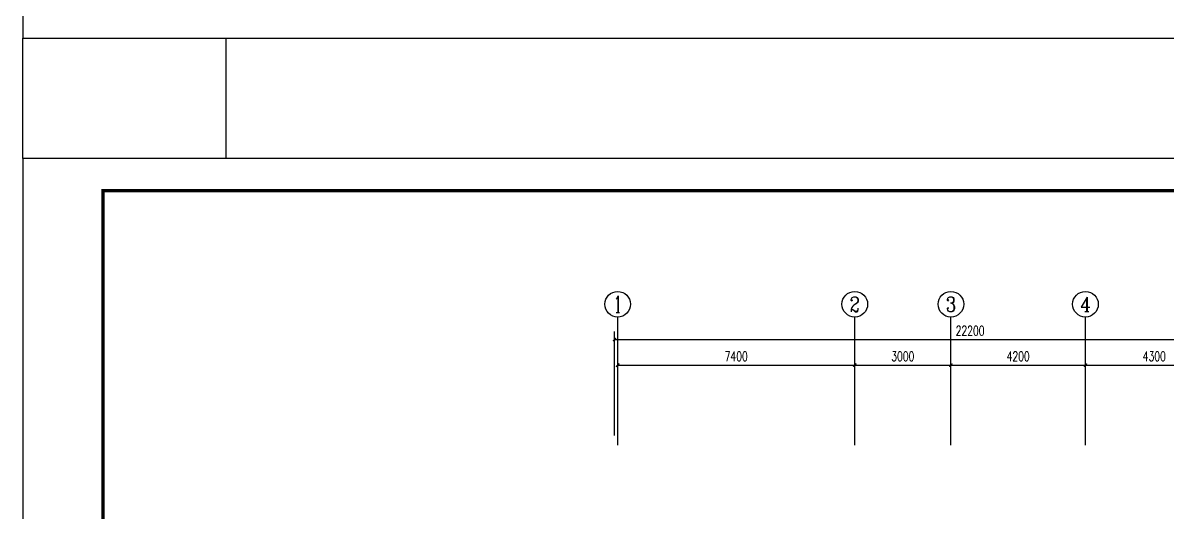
# Model space of a CAD drawing. Extents: x 6250600 to 6678662, y -692028 to -290561.
# Drawn here: x 6331720 to 6367433, y -526933 to -511667 of the extents above; entities that cross this region are included whole.
import ezdxf
from ezdxf.enums import TextEntityAlignment as Align

# ---------------------------------------------------------------- set-up
doc = ezdxf.new("R2010")
doc.units = 0
doc.header["$LTSCALE"] = 1000
doc.header["$MEASUREMENT"] = 0
doc.layers.get('0').update_dxf_attribs({"linetype": 'CONTINUOUS'})
doc.layers.get('Defpoints').update_dxf_attribs({"linetype": 'CONTINUOUS'})
for name, color, linetype in [('AXIS_TEXT', 7, 'CONTINUOUS'), ('PUB_TITLE', 4, 'CONTINUOUS'), ('建筑底图', 251, 'CONTINUOUS')]:
    doc.layers.add(name, color=color, linetype=linetype)
doc.styles.add('_TCH_AXIS', font='COMPLEX', dxfattribs={"bigfont": 'GBCBIG'})
doc.styles.add('_TCH_DIM_T3', font='SIMPLEX', dxfattribs={"width": 0.705882, "bigfont": 'GBCBIG'})
doc.styles.add('COMPLEX', font='COMPLEX')
doc.dimstyles.new('_TCH_ARCH&&100', dxfattribs={"dimtxt": 297.5, "dimasz": 100, "dimexe": 250, "dimexo": 300, "dimgap": 126.25, "dimtad": 1, "dimdec": 0, "dimzin": 0, "dimdsep": 46, "dimtxsty": '_TCH_DIM_T3', "dimblk": 'ARCHTICK', "dimcen": 0.09, "dimclrt": 7, "dimazin": 2, "dimtfac": 1, "dimtdec": 0, "dimtix": 1, "dimtmove": 2, "dimatfit": 3, "dimfxl": 0, "dimtolj": 1, "dimtzin": 0, "dimarcsym": 0})

# ---------------------------------------------------------------- blocks, each defined once
blk = doc.blocks.new('_AXISO')
blk.add_circle((0, 0), 0.5)
at = {"layer": 'AXIS_TEXT', "style": 'COMPLEX', "width": 1.041667}
blk.add_attdef('A', text='', height=0.56, dxfattribs=at).set_placement((-0.25, -0.28), (0.25, -0.28), align=Align.FIT)
blk = doc.blocks.new('_ArchTick')
at = {"color": 0, "linetype": 'ByBlock', "const_width": 0.4}
blk.add_lwpolyline([(-0.5, -0.5), (0.5, 0.5)], dxfattribs=at)
blk = doc.blocks.new('*D343')
at = {"layer": 'Defpoints', "color": 0, "transparency": 16777216}
for p in [(6372384, -521547), (6350184, -524847), (6372384, -524847)]:
    blk.add_point(p, dxfattribs=at)
at = {"layer": '建筑底图', "color": 0, "lineweight": -2, "transparency": 16777216}
for p, q in [((6350184, -524547), (6350184, -521297)), ((6372384, -524547), (6372384, -521297)), ((6350184, -521547), (6372384, -521547))]:
    blk.add_line(p, q, dxfattribs=at)
at = {"layer": '建筑底图', "color": 0, "lineweight": -2, "transparency": 16777216, "xscale": 100, "yscale": 100, "zscale": 100, "rotation": 180}
blk.add_blockref('_ArchTick', (6350184, -521547), dxfattribs=at)
at = {"layer": '建筑底图', "color": 0, "lineweight": -2, "transparency": 16777216, "xscale": 100, "yscale": 100, "zscale": 100}
blk.add_blockref('_ArchTick', (6372384, -521547), dxfattribs=at)
at = {"layer": '建筑底图', "color": 7, "transparency": 16777216, "insert": (6361284, -521272), "char_height": 297.5, "attachment_point": 5, "style": '_TCH_DIM_T3'}
blk.add_mtext('\\A1;22200', dxfattribs=at)
blk = doc.blocks.new('*D344')
at = {"layer": 'Defpoints', "color": 0, "transparency": 16777216}
for p in [(6357684, -522347), (6350284, -524847), (6357684, -524847)]:
    blk.add_point(p, dxfattribs=at)
at = {"layer": '建筑底图', "color": 0, "lineweight": -2, "transparency": 16777216}
for p, q in [((6350284, -524547), (6350284, -522097)), ((6357684, -524547), (6357684, -522097)), ((6350284, -522347), (6357684, -522347))]:
    blk.add_line(p, q, dxfattribs=at)
at = {"layer": '建筑底图', "color": 0, "lineweight": -2, "transparency": 16777216, "xscale": 100, "yscale": 100, "zscale": 100, "rotation": 180}
blk.add_blockref('_ArchTick', (6350284, -522347), dxfattribs=at)
at = {"layer": '建筑底图', "color": 0, "lineweight": -2, "transparency": 16777216, "xscale": 100, "yscale": 100, "zscale": 100}
blk.add_blockref('_ArchTick', (6357684, -522347), dxfattribs=at)
at = {"layer": '建筑底图', "color": 7, "transparency": 16777216, "insert": (6353984, -522072), "char_height": 297.5, "attachment_point": 5, "style": '_TCH_DIM_T3'}
blk.add_mtext('\\A1;7400', dxfattribs=at)
blk = doc.blocks.new('*D345')
at = {"layer": 'Defpoints', "color": 0, "transparency": 16777216}
for p in [(6360684, -522347), (6357684, -524847), (6360684, -524847)]:
    blk.add_point(p, dxfattribs=at)
at = {"layer": '建筑底图', "color": 0, "lineweight": -2, "transparency": 16777216}
for p, q in [((6357684, -524547), (6357684, -522097)), ((6360684, -524547), (6360684, -522097)), ((6357684, -522347), (6360684, -522347))]:
    blk.add_line(p, q, dxfattribs=at)
at = {"layer": '建筑底图', "color": 0, "lineweight": -2, "transparency": 16777216, "xscale": 100, "yscale": 100, "zscale": 100, "rotation": 180}
blk.add_blockref('_ArchTick', (6357684, -522347), dxfattribs=at)
at = {"layer": '建筑底图', "color": 0, "lineweight": -2, "transparency": 16777216, "xscale": 100, "yscale": 100, "zscale": 100}
blk.add_blockref('_ArchTick', (6360684, -522347), dxfattribs=at)
at = {"layer": '建筑底图', "color": 7, "transparency": 16777216, "insert": (6359184, -522072), "char_height": 297.5, "attachment_point": 5, "style": '_TCH_DIM_T3'}
blk.add_mtext('\\A1;3000', dxfattribs=at)
blk = doc.blocks.new('*D346')
at = {"layer": 'Defpoints', "color": 0, "transparency": 16777216}
for p in [(6364884, -522347), (6360684, -524847), (6364884, -524847)]:
    blk.add_point(p, dxfattribs=at)
at = {"layer": '建筑底图', "color": 0, "lineweight": -2, "transparency": 16777216}
for p, q in [((6360684, -524547), (6360684, -522097)), ((6364884, -524547), (6364884, -522097)), ((6360684, -522347), (6364884, -522347))]:
    blk.add_line(p, q, dxfattribs=at)
at = {"layer": '建筑底图', "color": 0, "lineweight": -2, "transparency": 16777216, "xscale": 100, "yscale": 100, "zscale": 100, "rotation": 180}
blk.add_blockref('_ArchTick', (6360684, -522347), dxfattribs=at)
at = {"layer": '建筑底图', "color": 0, "lineweight": -2, "transparency": 16777216, "xscale": 100, "yscale": 100, "zscale": 100}
blk.add_blockref('_ArchTick', (6364884, -522347), dxfattribs=at)
at = {"layer": '建筑底图', "color": 7, "transparency": 16777216, "insert": (6362784, -522072), "char_height": 297.5, "attachment_point": 5, "style": '_TCH_DIM_T3'}
blk.add_mtext('\\A1;4200', dxfattribs=at)
blk = doc.blocks.new('*D347')
at = {"layer": 'Defpoints', "color": 0, "transparency": 16777216}
for p in [(6369184, -522347), (6364884, -524847), (6369184, -524847)]:
    blk.add_point(p, dxfattribs=at)
at = {"layer": '建筑底图', "color": 0, "lineweight": -2, "transparency": 16777216}
for p, q in [((6364884, -524547), (6364884, -522097)), ((6369184, -524547), (6369184, -522097)), ((6364884, -522347), (6369184, -522347))]:
    blk.add_line(p, q, dxfattribs=at)
at = {"layer": '建筑底图', "color": 0, "lineweight": -2, "transparency": 16777216, "xscale": 100, "yscale": 100, "zscale": 100, "rotation": 180}
blk.add_blockref('_ArchTick', (6364884, -522347), dxfattribs=at)
at = {"layer": '建筑底图', "color": 0, "lineweight": -2, "transparency": 16777216, "xscale": 100, "yscale": 100, "zscale": 100}
blk.add_blockref('_ArchTick', (6369184, -522347), dxfattribs=at)
at = {"layer": '建筑底图', "color": 7, "transparency": 16777216, "insert": (6367034, -522072), "char_height": 297.5, "attachment_point": 5, "style": '_TCH_DIM_T3'}
blk.add_mtext('\\A1;4300', dxfattribs=at)

msp = doc.modelspace()

# ---------------------------------------------------------------- linework, layer by layer
at = {"color": 0}
msp.add_lwpolyline([(6331719.6, -512141.8), (6338051.4, -512141.8), (6338051.4, -515900.9), (6331719.6, -515900.9)], close=True, dxfattribs=at)
at = {"layer": 'PUB_TITLE', "color": 4}
for points in [[(6331719.6, -512141.8), (6391119.6, -512141.8), (6391119.6, -470141.8), (6331719.6, -470141.8)], [(6331719.6, -557900.9), (6391119.6, -557900.9), (6391119.6, -515900.9), (6331719.6, -515900.9)]]:
    msp.add_lwpolyline(points, close=True, dxfattribs=at)
at = {"layer": 'PUB_TITLE', "color": 4, "const_width": 100}
msp.add_lwpolyline([(6334219.6, -556900.9), (6390119.6, -556900.9), (6390119.6, -516900.9), (6334219.6, -516900.9)], close=True, dxfattribs=at)
at = {"layer": '建筑底图'}
for p, q in [((6350284.5, -524846.7), (6350284.5, -520846.7)), ((6357684.5, -524846.7), (6357684.5, -520846.7)), ((6360684.5, -524846.7), (6360684.5, -520846.7)), ((6364884.5, -524846.7), (6364884.5, -520846.7))]:
    msp.add_line(p, q, dxfattribs=at)

# ---------------------------------------------------------------- block references
ref = msp.add_blockref('_AXISO', (6350284.5, -520446.7), dxfattribs=dict(at, xscale=800, yscale=800, zscale=800))
ref.add_attrib('A', '1', dxfattribs={"layer": 'AXIS_TEXT', "color": 0, "height": 514.7, "style": '_TCH_AXIS'}).set_placement((6350174.2, -520704.1), (6350394.8, -520704.1), align=Align.FIT)
ref = msp.add_blockref('_AXISO', (6357684.5, -520446.7), dxfattribs=dict(at, xscale=800, yscale=800, zscale=800))
ref.add_attrib('A', '2', dxfattribs={"layer": 'AXIS_TEXT', "color": 0, "height": 465.9, "style": '_TCH_AXIS'}).set_placement((6357529.2, -520679.7), (6357839.8, -520679.7), align=Align.FIT)
ref = msp.add_blockref('_AXISO', (6360684.5, -520446.7), dxfattribs=dict(at, xscale=800, yscale=800, zscale=800))
ref.add_attrib('A', '3', dxfattribs={"layer": 'AXIS_TEXT', "color": 0, "height": 465.9, "style": '_TCH_AXIS'}).set_placement((6360529.2, -520679.7), (6360839.8, -520679.7), align=Align.FIT)
ref = msp.add_blockref('_AXISO', (6364884.5, -520446.7), dxfattribs=dict(at, xscale=800, yscale=800, zscale=800))
ref.add_attrib('A', '4', dxfattribs={"layer": 'AXIS_TEXT', "color": 0, "height": 445.4, "style": '_TCH_AXIS'}).set_placement((6364714.8, -520669.5), (6365054.2, -520669.5), align=Align.FIT)

# ---------------------------------------------------------------- dimensions: what is measured, and where the dimension line sits
for p1, p2, distance, picture, middle in [((6350184.5, -524846.7), (6372384.5, -524846.7), 3300, '*D343', (6361284.5, -521271.7)), ((6350284.5, -524846.7), (6357684.5, -524846.7), 2500, '*D344', (6353984.5, -522071.7)), ((6357684.5, -524846.7), (6360684.5, -524846.7), 2500, '*D345', (6359184.5, -522071.7)), ((6360684.5, -524846.7), (6364884.5, -524846.7), 2500, '*D346', (6362784.5, -522071.7)), ((6364884.5, -524846.7), (6369184.5, -524846.7), 2500, '*D347', (6367034.5, -522071.7))]:
    dim = msp.add_aligned_dim(p1=p1, p2=p2, distance=distance, dimstyle='_TCH_ARCH&&100', dxfattribs=at)
    dim.commit()
    dim.dimension.update_dxf_attribs({"geometry": picture, "text_midpoint": middle})

doc.saveas('drawing.dxf')
